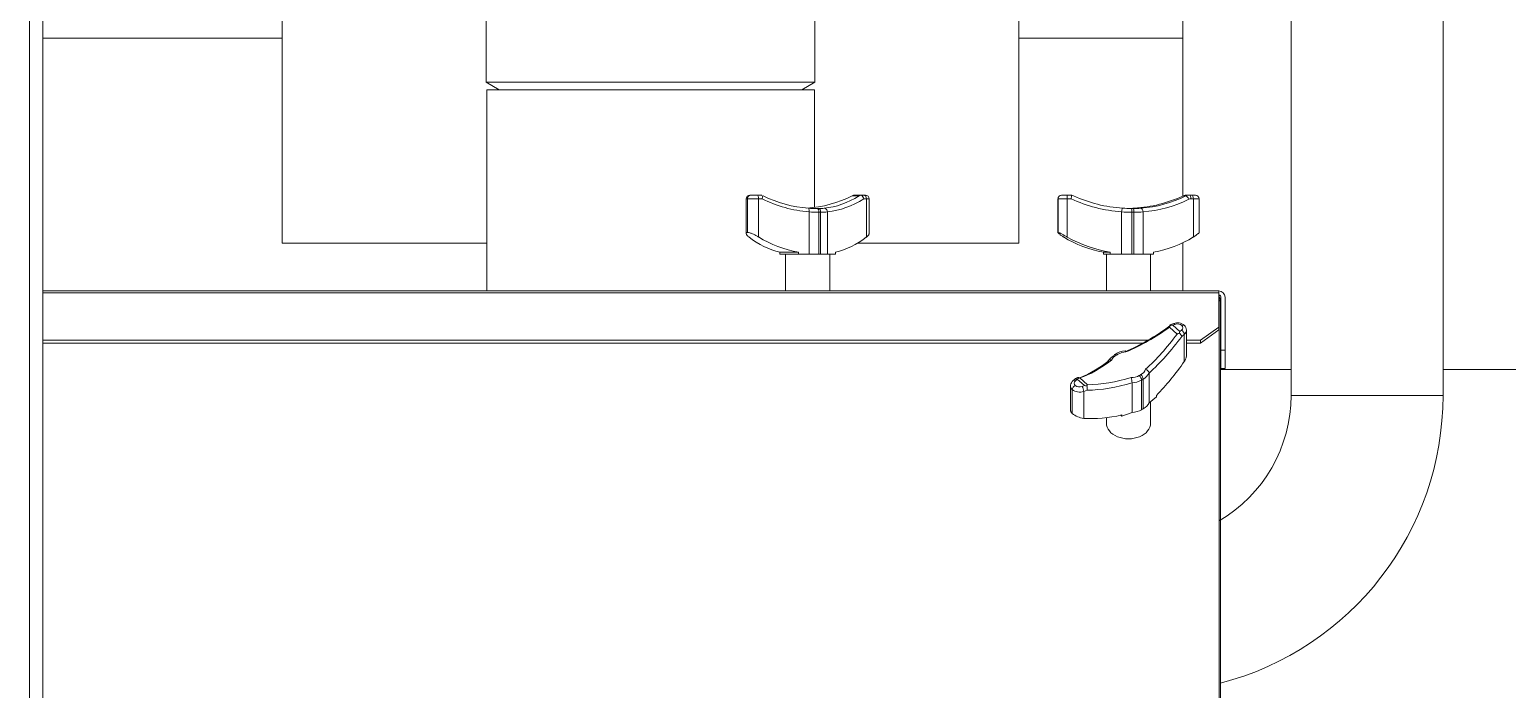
# Model space of a CAD drawing. Header units: millimetres. Extents: x 113490 to 142599, y -20467 to 115.
# Drawn here: x 125475.7 to 125876.9, y -7722.7 to -7543.6 of the extents above; entities that cross this region are included whole.
import ezdxf

# ---------------------------------------------------------------- set-up
doc = ezdxf.new("R2010")
doc.units = ezdxf.units.MM
doc.layers.add('DV1_0', color=7, linetype='Continuous')

msp = doc.modelspace()

# ---------------------------------------------------------------- linework, layer by layer
at = {"layer": 'DV1_0', "color": 7, "linetype": 'Continuous', "lineweight": 20}
for p, q in [((125475.66, -7305.97), (125475.66, -8175.37)), ((125670.2, -7589.57), (125670.55, -7589.57)), ((125673.58, -7589.57), (125670.55, -7589.57)), ((125673.58, -7589.57), (125673.58, -7599.94)), ((125674.55, -7589.57), (125673.58, -7589.57)), ((125700.84, -7588.8), (125699.02, -7588.8)), ((125702.86, -7589.57), (125702.11, -7589.57)), ((125702.86, -7599.94), (125702.86, -7589.57)), ((125703.62, -7589.57), (125702.86, -7589.57)), ((125757.36, -7589.57), (125754.89, -7589.57)), ((125757.36, -7589.57), (125757.36, -7599.94)), ((125758.41, -7589.57), (125757.36, -7589.57)), ((125789.58, -7588.8), (125788.91, -7588.8)), ((125791.62, -7589.57), (125790.97, -7589.57)), ((125791.62, -7599.94), (125791.62, -7589.57)), ((125793.16, -7589.57), (125791.62, -7589.57)), ((125689.96, -7593.21), (125689.96, -7604.57)), ((125690.43, -7604.57), (125690.43, -7593.21)), ((125774.94, -7593.21), (125774.94, -7604.57)), ((125775.49, -7604.57), (125775.49, -7593.21)), ((125798.51, -7615.07), (125479.26, -7615.07)), ((125798.51, -7616.17), (125798.61, -7616.17)), ((125787.19, -7626.29), (125785.11, -7624.45)), ((125786.63, -7623.66), (125786, -7623.89)), ((125786, -7623.89), (125787.93, -7625.6)), ((125787.93, -7625.6), (125788.39, -7625.22)), ((125789.16, -7626.38), (125788.48, -7626.95)), ((125789.16, -7633.71), (125789.16, -7626.38)), ((125760.09, -7638.57), (125759.63, -7638.95)), ((125762.02, -7640.27), (125760.09, -7638.57)), ((125760.83, -7638.2), (125762.92, -7640.04)), ((125777.55, -7638.8), (125777.55, -7646.83)), ((125777.98, -7646.59), (125777.98, -7638.55)), ((125761.4, -7640.51), (125762.02, -7640.27)), ((125762.79, -7641.5), (125761.86, -7641.84)), ((125761.86, -7641.84), (125761.86, -7649.17)), ((125818.13, -7642.97), (125859.39, -7642.97))]:
    msp.add_line(p, q, dxfattribs=at)
at = {"layer": 'DV1_0', "color": 7, "linetype": 'Continuous', "lineweight": 15}
for p, q in [((125479.26, -7305.97), (125479.26, -8175.37)), ((125544.26, -7601.65), (125544.26, -7417.68)), ((125744.26, -7601.65), (125744.26, -7417.68)), ((125788.76, -7588.87), (125788.76, -7475.87)), ((125599.64, -7492.45), (125599.64, -7557.95)), ((125688.89, -7557.95), (125688.89, -7492.45)), ((125818.13, -7507.97), (125818.13, -7642.97)), ((125859.39, -7642.97), (125859.39, -7507.97)), ((125544.26, -7545.97), (125479.26, -7545.97)), ((125788.76, -7545.97), (125744.26, -7545.97)), ((125688.89, -7557.95), (125599.64, -7557.95)), ((125599.64, -7557.95), (125603.19, -7559.97)), ((125685.33, -7559.97), (125688.89, -7557.95)), ((125688.76, -7559.97), (125599.76, -7559.97)), ((125599.76, -7559.97), (125599.76, -7614.57)), ((125688.76, -7591.91), (125688.76, -7559.97)), ((125670.2, -7589.57), (125670.2, -7598.97)), ((125670.55, -7598.69), (125670.55, -7589.57)), ((125671.41, -7588.57), (125671.2, -7588.57)), ((125671.41, -7588.57), (125673.21, -7588.57)), ((125673.21, -7588.57), (125673.86, -7588.57)), ((125699.96, -7588.57), (125701.65, -7588.57)), ((125701.65, -7588.57), (125702.16, -7588.57)), ((125702.16, -7588.57), (125702.62, -7588.57)), ((125703.62, -7598.97), (125703.62, -7589.57)), ((125754.86, -7589.57), (125754.89, -7589.57)), ((125754.86, -7589.57), (125754.86, -7598.73)), ((125754.89, -7598.69), (125754.89, -7589.57)), ((125755.87, -7588.57), (125755.86, -7588.57)), ((125755.87, -7588.57), (125757.35, -7588.57)), ((125757.35, -7588.57), (125758.06, -7588.57)), ((125789.96, -7588.57), (125790.58, -7588.57)), ((125790.58, -7588.57), (125791.24, -7588.57)), ((125791.24, -7588.57), (125792.16, -7588.57)), ((125793.16, -7598.74), (125793.16, -7589.57)), ((125687.28, -7593.13), (125687.28, -7593.11)), ((125687.28, -7593.13), (125687.28, -7604.57)), ((125692.25, -7593.11), (125692.25, -7593.13)), ((125692.25, -7593.13), (125692.25, -7604.57)), ((125772.15, -7593.13), (125772.15, -7593.11)), ((125772.15, -7593.13), (125772.15, -7604.57)), ((125777.96, -7593.11), (125777.96, -7593.13)), ((125777.96, -7593.13), (125777.96, -7604.57)), ((125544.26, -7601.65), (125599.76, -7601.65)), ((125700.35, -7601.65), (125744.26, -7601.65)), ((125788.76, -7614.57), (125788.76, -7601.48)), ((125679.36, -7604.57), (125679.36, -7604.06)), ((125679.36, -7604.06), (125684.42, -7604.06)), ((125679.36, -7604.57), (125681.89, -7604.57)), ((125680.91, -7604.57), (125680.91, -7614.57)), ((125681.89, -7604.57), (125684.42, -7604.57)), ((125684.42, -7604.06), (125684.42, -7604.57)), ((125684.42, -7604.57), (125687.28, -7604.57)), ((125689.96, -7604.57), (125687.28, -7604.57)), ((125690.19, -7604.57), (125689.96, -7604.57)), ((125690.43, -7604.57), (125690.19, -7604.57)), ((125692.25, -7604.57), (125690.43, -7604.57)), ((125692.25, -7604.57), (125694.46, -7604.57)), ((125692.91, -7614.57), (125692.91, -7604.57)), ((125694.46, -7604.06), (125694.46, -7604.57)), ((125767.21, -7604.06), (125767.21, -7604.57)), ((125769.06, -7604.06), (125767.21, -7604.06)), ((125768.13, -7604.57), (125767.21, -7604.57)), ((125768.01, -7604.57), (125768.01, -7614.57)), ((125769.06, -7604.57), (125768.13, -7604.57)), ((125769.06, -7604.57), (125769.06, -7604.06)), ((125769.06, -7604.57), (125772.15, -7604.57)), ((125774.94, -7604.57), (125772.15, -7604.57)), ((125774.94, -7604.57), (125775.22, -7604.57)), ((125775.22, -7604.57), (125775.49, -7604.57)), ((125777.96, -7604.57), (125775.49, -7604.57)), ((125777.96, -7604.57), (125780.82, -7604.57)), ((125780.01, -7614.57), (125780.01, -7604.57)), ((125780.82, -7604.57), (125780.82, -7604.06)), ((125479.26, -7614.57), (125798.51, -7614.57)), ((125798.51, -7614.57), (125798.51, -7615.07)), ((125798.51, -7624.4), (125798.51, -7615.07)), ((125798.51, -7615.67), (125798.61, -7615.67)), ((125798.51, -7616.99), (125798.88, -7617.14)), ((125798.61, -7616.17), (125798.61, -7615.67)), ((125798.61, -7725.82), (125798.61, -7616.17)), ((125798.94, -7617.37), (125799.01, -7617.37)), ((125799.01, -7617.37), (125799.01, -7729.07)), ((125799.11, -7616.27), (125799.11, -7630.67)), ((125800.21, -7616.27), (125800.21, -7630.67)), ((125786.28, -7623.43), (125785.22, -7623.82)), ((125789.75, -7631.95), (125789.75, -7625.24)), ((125793.51, -7627.93), (125798.51, -7624.4)), ((125798.51, -7625.18), (125793.51, -7628.71)), ((125798.51, -7624.4), (125798.51, -7625.18)), ((125479.26, -7627.93), (125779.37, -7627.93)), ((125479.26, -7628.71), (125777.99, -7628.71)), ((125789.75, -7627.93), (125793.51, -7627.93)), ((125789.75, -7628.71), (125793.51, -7628.71)), ((125793.51, -7628.71), (125793.51, -7627.93)), ((125799.11, -7630.67), (125800.21, -7630.67)), ((125799.11, -7635.67), (125799.11, -7630.67)), ((125800.21, -7630.67), (125800.21, -7635.67)), ((125770.61, -7631.61), (125770.18, -7631.85)), ((125759.45, -7638.51), (125758.99, -7638.89)), ((125779.59, -7636.86), (125779.59, -7636.88)), ((125779.59, -7636.88), (125779.59, -7644.96)), ((125799.01, -7635.94), (125818.13, -7635.94)), ((125800.21, -7635.67), (125799.11, -7635.67)), ((125859.39, -7635.94), (125888.76, -7635.94)), ((125758.27, -7640.34), (125758.27, -7647.05)), ((125758.75, -7647.83), (125758.75, -7641.38)), ((125774.96, -7639.5), (125774.96, -7639.48)), ((125774.96, -7639.5), (125774.96, -7647.59)), ((125781.59, -7642.93), (125781.59, -7643.3)), ((125777.76, -7646.71), (125777.55, -7646.83)), ((125777.98, -7646.59), (125777.76, -7646.71)), ((125779.59, -7644.96), (125781.59, -7643.3)), ((125780.01, -7650.47), (125780.01, -7644.61)), ((125768.01, -7649), (125768.01, -7650.47)), ((125771.89, -7648.31), (125772.22, -7648.6)), ((125772.22, -7648.6), (125774.96, -7647.59)), ((125772.22, -7648.24), (125772.22, -7648.6))]:
    msp.add_line(p, q, dxfattribs=at)
for centre, radius, start, end in [((125671.2, -7589.57), 1, 90, 180), ((125673.86, -7592.7), 4.13, 81.3653, 90.0341), ((125699.65, -7589.54), 0.972, 108.8297, 130.659), ((125699.96, -7592.7), 4.13, 89.9659, 98.6347), ((125702.03, -7591.7), 3.13, 100.2987, 112.238), ((125701.66, -7588.97), 0.402, 90.69, 117.9516), ((125700.85, -7589.72), 1.27, 6.9321, 60.6061), ((125702.62, -7589.57), 1, 0, 90), ((125755.87, -7589.56), 0.985, 90.3307, 180.8472), ((125758.06, -7591.84), 3.27, 80.2836, 90.0237), ((125700.63, -7576.7), 59.2, 347.4465, 348.3899), ((125758.19, -7590.55), 1.98, 62.1309, 77.5149), ((125789.84, -7590.55), 1.98, 102.4851, 117.8691), ((125789.96, -7591.84), 3.27, 89.9763, 99.7164), ((125792.16, -7589.57), 1, 0, 90), ((125690.18, -7540.77), 51.45, 266.6189, 269.1536), ((125689.65, -7566.16), 26.05, 269.5023, 270.4977), ((125775.18, -7547.4), 44.81, 266.4488, 269.4448), ((125772.84, -7547.4), 44.81, 271.4997, 273.5512), ((125775.01, -7556.54), 35.67, 269.5747, 270.4253), ((125798.51, -7616.27), 1.7, 0, 90), ((125798.51, -7616.27), 0.6, 0, 80.4059), ((125797.31, -7617.37), 1.7, 0, 40.1192), ((125789.13, -7626.12), 4.35, 149.5917, 157.4342), ((125785.9, -7629.47), 5.58, 88.9941, 95.4479), ((125787.32, -7626.15), 2.92, 50.8609, 110.8225), ((125789.69, -7632.18), 6.4, 107.0783, 112.9463), ((125806.25, -7630.74), 19.02, 164.3343, 165.7928), ((125786.73, -7627.58), 1.86, 19.9719, 54.5189), ((125788.07, -7625.13), 1.65, 356.7608, 49.1592), ((125773.63, -7636.92), 6.11, 94.9007, 122.4847), ((125771.78, -7635.56), 3.81, 117.1267, 151.4179), ((125761.09, -7640.49), 2.58, 110.7362, 129.655), ((125771.35, -7639.35), 3.61, 357.9113, 20.8746), ((125760.21, -7641.58), 1.47, 116.1871, 172.1331), ((125761.92, -7646.52), 6.24, 83.2902, 89.0597), ((125765.6, -7642.9), 3.92, 133.1879, 138.7726), ((125760.91, -7641.12), 1.92, 348.5781, 24.6917), ((125778.76, -7642.97), 39.37, 300.2777, 0), ((125778.76, -7642.97), 80.63, 284.5454, 0), ((125762.56, -7643.26), 5.95, 230.1557, 263.2547)]:
    msp.add_arc(centre, radius, start, end, dxfattribs=at)
at = {"layer": 'DV1_0', "color": 7, "linetype": 'Continuous', "lineweight": 20}
for centre, radius, start, end in [((125690.82, -7515.89), 77.32, 267.3746, 269.362), ((125689.99, -7581.2), 11.01, 269.3983, 277.104), ((125690.19, -7566.46), 26.75, 269.5023, 270.4977), ((125690.52, -7573.67), 19.54, 269.725, 275.0745), ((125775.47, -7523), 70.21, 267.2936, 269.5732), ((125775.22, -7556.58), 36.63, 269.5747, 270.4253), ((125775.16, -7564.29), 27.92, 270.2408, 274.4507), ((125775.31, -7547.26), 45.95, 270.2203, 273.3111), ((125773.66, -7636.42), 5.31, 93.8824, 118.8854), ((125771.93, -7634.53), 2.8, 116.5188, 155.1963), ((125774.8, -7633.53), 4.54, 269.0459, 297.9624), ((125774.75, -7633.6), 5.91, 272.0304, 298.2892), ((125776.02, -7634.81), 2.82, 298.1117, 338.4767), ((125776.2, -7635.23), 3.77, 298.2217, 334.1383)]:
    msp.add_arc(centre, radius, start, end, dxfattribs=at)
for centre, major_axis, ratio, start_param, end_param in [((125673.21, -7589.57), (0, -1), 0.377156, 1.570796, 3.141593), ((125689.52, -7555.04), (0, -37.17), 0.727994, 0.067611, 0.431724), ((125690.22, -7555.04), (0, -38.17), 0.730854, 0.07278, 0.440263), ((125702.16, -7589.57), (0, -1), 0.696635, 1.570796, 3.141593), ((125757.35, -7589.57), (0, -1), 0.010096, 1.570796, 3.141593), ((125774.97, -7555.04), (0, -37.17), 0.939587, 0.067611, 0.431724), ((125775.35, -7555.04), (0, -38.17), 0.940637, 0.07278, 0.431724), ((125789.99, -7589.71), (0.44, -0.898), 0.349836, 1.4011, 3.051823), ((125790.97, -7591.07), (0, 1.5), 0.940637, 0, 0.431724), ((125790.58, -7589.57), (0, -1), 0.383948, 1.570796, 3.141593), ((125791.24, -7589.57), (0, -1), 0.383948, 1.570796, 3.141593), ((125689.41, -7593.21), (-0.009, -1), 0.54693, 1.575547, 3.146343), ((125689.88, -7593.21), (0.009, -1), 0.54693, 1.566046, 3.136842), ((125774.74, -7593.21), (-0.007, -1), 0.200704, 1.572286, 3.143082), ((125775.29, -7593.21), (0.007, -1), 0.200704, 1.569307, 3.140103), ((125777, -7611.01), (-19.56, -32.15), 0.452258, 0.999099, 1.363212), ((125777.76, -7611.47), (-20.21, -32.92), 0.45506, 1.005652, 1.373135), ((125786.63, -7624.37), (0.348, -0.938), 0.328624, 2.295512, 3.140959), ((125787.32, -7624.6), (1.5, 0), 0.707107, 0.675386, 2.054142), ((125787.25, -7624.53), (-1.5, 0), 0.707107, 2.438115, 3.735434), ((125788.39, -7625.92), (0.64, -0.768), 0.539237, 0.574175, 2.144971), ((125787.25, -7625.24), (-2.5, 0), 0.707107, 2.438115, 3.146199), ((125770.67, -7632.73), (0.488, -0.873), 0.447182, 2.235757, 3.130449), ((125770.89, -7605.62), (-24.6, -27.86), 0.551896, 1.004813, 1.019356), ((125759.63, -7639.66), (0.64, -0.768), 0.539237, 2.144971, 3.142409), ((125760.77, -7639.64), (1.5, 0), 0.707107, 2.438115, 3.767946), ((125760.09, -7639.27), (0.64, -0.768), 0.539237, 2.144971, 3.141593), ((125760.09, -7640.33), (1.45, 2.05), 0.495856, 0.526028, 0.957753), ((125777, -7611.01), (-30.79, -21.88), 0.619673, 0.724327, 1.08844), ((125777.14, -7611.13), (-24.6, -27.86), 0.551896, 1.004813, 1.019356), ((125776.92, -7638.24), (0.488, -0.873), 0.447182, 0.664961, 2.235757), ((125777.35, -7638), (0.497, -0.868), 0.436899, 0.660551, 2.231347), ((125777.76, -7611.69), (-25.26, -28.61), 0.551896, 1.004813, 1.019356), ((125760.77, -7640.34), (2.5, 0), 0.707107, 3.146199, 3.768), ((125760.7, -7640.27), (2.5, 0), 0.707107, 3.816925, 5.195735), ((125760.7, -7639.57), (-1.5, 0), 0.707107, 0.707898, 2.054142), ((125761.4, -7641.21), (0.348, -0.938), 0.328624, 0.724715, 2.295512), ((125777.46, -7611.64), (-31.45, -22.66), 0.618524, 0.711316, 1.078798)]:
    msp.add_ellipse(centre, major_axis=major_axis, ratio=ratio, start_param=start_param, end_param=end_param, dxfattribs=at)
at = {"layer": 'DV1_0', "color": 7, "linetype": 'Continuous', "lineweight": 15}
for centre, major_axis, ratio, start_param, end_param in [((125689.9, -7555.04), (0, -38.17), 0.943484, 5.842922, 6.210405), ((125689.52, -7555.04), (0, -37.17), 0.946345, 5.851461, 6.215574), ((125684.3, -7555.04), (0, -37.17), 0.946345, 0.067611, 0.431724), ((125774.98, -7555.04), (-38.88, 0), 0.981677, 1.130533, 1.498016), ((125774.97, -7555.04), (-37.9, 0), 0.980667, 1.139072, 1.503185), ((125773.05, -7555.04), (37.9, 0), 0.980667, 4.78, 5.144113), ((125790.58, -7591.07), (0, -2.5), 0.956242, 3.141593, 3.573317), ((125683.74, -7569.26), (0, -35.31), 0.730854, 5.765089, 6.11244), ((125690.08, -7569.26), (0, -35.31), 0.943484, 5.765186, 6.11244), ((125690.08, -7569.26), (0, -35.31), 0.730854, 0.170745, 0.518096), ((125772.85, -7569.26), (0, -35.31), 0.940637, 5.765089, 6.11244), ((125775.17, -7569.26), (-35.97, 0), 0.981677, 1.052797, 1.400051), ((125775.17, -7569.26), (0, -35.31), 0.940637, 0.170745, 0.518096), ((125797.31, -7618.07), (0, -2.4), 0.707107, -4.415138, -4.315075), ((125770.56, -7605.11), (-31.45, -22.66), 0.618524, 1.224359, 1.591842), ((125771.03, -7605.74), (30.79, 21.88), 0.619673, 4.365256, 4.729369), ((125770.26, -7605.28), (-20.21, -32.92), 0.45506, 0.501147, 0.860092), ((125771.03, -7605.74), (-19.56, -32.15), 0.452258, 0.499764, 0.863877), ((125770.67, -7632.73), (0.488, -0.873), 0.447182, 3.130449, 3.806553), ((125771.1, -7632.48), (0.497, -0.868), 0.436899, 2.231347, 3.129935), ((125777.63, -7621.62), (-18.69, -30.45), 0.45506, 1.103617, 1.450968), ((125760.5, -7639.03), (0.321, -0.947), 0.782703, 2.316413, 3.142082), ((125774.42, -7644.07), (5, 0), 0.707107, 4.819794, 5.387721), ((125774.85, -7643.83), (5, 0), 0.707107, 5.387721, 5.955648), ((125777.63, -7621.62), (-29.09, -20.96), 0.618524, 0.63358, 0.980834), ((125774.01, -7650.47), (-6, 0), 0.707107, 0, 3.141593)]:
    msp.add_ellipse(centre, major_axis=major_axis, ratio=ratio, start_param=start_param, end_param=end_param, dxfattribs=at)
for points, knots in [([(125670.55, -7589.57), (125670.55, -7589.31), (125670.64, -7589.05), (125670.96, -7588.68), (125671.18, -7588.57), (125671.41, -7588.57)], [0, 0, 0, 0, 0.5, 0.5, 1, 1, 1, 1]), ([(125674.48, -7588.62), (125674.55, -7588.68), (125674.59, -7588.81), (125674.61, -7589.07), (125674.61, -7589.16), (125674.59, -7589.36), (125674.57, -7589.47), (125674.55, -7589.57)], [0, 0, 0, 0, 0.5, 0.5, 0.75, 0.75, 1, 1, 1, 1]), ([(125687.28, -7593.11), (125687.29, -7592.97), (125687.29, -7592.84), (125687.28, -7592.6), (125687.28, -7592.49), (125687.25, -7592.31), (125687.23, -7592.24), (125687.19, -7592.14), (125687.17, -7592.12), (125687.15, -7592.12)], [0, 0, 0, 0, 0.25, 0.25, 0.5, 0.5, 0.75, 0.75, 1, 1, 1, 1]), ([(125691.35, -7592.12), (125691.46, -7592.12), (125691.57, -7592.14), (125691.78, -7592.24), (125691.88, -7592.31), (125692.05, -7592.49), (125692.11, -7592.6), (125692.21, -7592.84), (125692.24, -7592.97), (125692.25, -7593.11)], [0, 0, 0, 0, 0.25, 0.25, 0.5, 0.5, 0.75, 0.75, 1, 1, 1, 1]), ([(125772.15, -7593.11), (125772.16, -7592.97), (125772.17, -7592.84), (125772.21, -7592.6), (125772.23, -7592.49), (125772.28, -7592.31), (125772.3, -7592.24), (125772.35, -7592.14), (125772.38, -7592.12), (125772.41, -7592.12)], [0, 0, 0, 0, 0.25, 0.25, 0.5, 0.5, 0.75, 0.75, 1, 1, 1, 1]), ([(125777.33, -7592.12), (125777.4, -7592.12), (125777.48, -7592.14), (125777.63, -7592.24), (125777.69, -7592.31), (125777.81, -7592.49), (125777.86, -7592.6), (125777.93, -7592.84), (125777.96, -7592.97), (125777.96, -7593.11)], [0, 0, 0, 0, 0.25, 0.25, 0.5, 0.5, 0.75, 0.75, 1, 1, 1, 1]), ([(125670.55, -7598.69), (125670.47, -7598.7), (125670.41, -7598.71), (125670.31, -7598.75), (125670.27, -7598.79), (125670.22, -7598.86), (125670.21, -7598.9), (125670.2, -7599), (125670.22, -7599.06), (125670.28, -7599.23), (125670.37, -7599.37), (125670.56, -7599.57), (125670.63, -7599.64), (125670.78, -7599.79), (125670.87, -7599.86), (125670.96, -7599.94)], [0, 0, 0, 0, 0.125, 0.125, 0.25, 0.25, 0.375, 0.375, 0.5, 0.5, 0.75, 0.75, 0.875, 0.875, 1, 1, 1, 1]), ([(125673.58, -7599.94), (125673.46, -7599.86), (125673.33, -7599.79), (125673.06, -7599.64), (125672.93, -7599.56), (125672.52, -7599.35), (125672.24, -7599.21), (125671.83, -7599.04), (125671.7, -7598.98), (125671.43, -7598.88), (125671.3, -7598.84), (125670.94, -7598.73), (125670.72, -7598.69), (125670.55, -7598.69)], [0, 0, 0, 0, 0.125, 0.125, 0.25, 0.25, 0.5, 0.5, 0.625, 0.625, 0.75, 0.75, 1, 1, 1, 1]), ([(125702.86, -7599.94), (125703.05, -7599.79), (125703.21, -7599.64), (125703.39, -7599.44), (125703.44, -7599.37), (125703.53, -7599.24), (125703.56, -7599.17), (125703.61, -7599.06), (125703.62, -7599.01), (125703.62, -7598.96)], [0, 0, 0, 0, 0.25, 0.25, 0.375, 0.375, 0.5, 0.5, 0.6222086, 0.6222086, 0.6222086, 0.6222086]), ([(125756.4, -7599.94), (125756.16, -7599.79), (125755.93, -7599.64), (125755.63, -7599.44), (125755.54, -7599.37), (125755.37, -7599.24), (125755.29, -7599.17), (125755.14, -7599.06), (125755.08, -7599), (125754.98, -7598.9), (125754.94, -7598.86), (125754.88, -7598.79), (125754.86, -7598.76), (125754.86, -7598.71), (125754.87, -7598.7), (125754.89, -7598.69)], [0, 0, 0, 0, 0.25, 0.25, 0.375, 0.375, 0.5, 0.5, 0.625, 0.625, 0.75, 0.75, 0.875, 0.875, 1, 1, 1, 1]), ([(125754.89, -7598.69), (125754.95, -7598.69), (125755.07, -7598.73), (125755.31, -7598.84), (125755.41, -7598.88), (125755.6, -7598.98), (125755.71, -7599.03), (125756.05, -7599.21), (125756.3, -7599.35), (125756.83, -7599.64), (125757.09, -7599.79), (125757.36, -7599.94)], [0, 0, 0, 0, 0.25, 0.25, 0.375, 0.375, 0.5, 0.5, 0.75, 0.75, 1, 1, 1, 1]), ([(125793.16, -7598.72), (125793.16, -7598.73), (125793.16, -7598.73), (125793.16, -7598.75), (125793.14, -7598.79), (125793.08, -7598.86), (125793.04, -7598.9), (125792.94, -7599), (125792.88, -7599.06), (125792.67, -7599.23), (125792.49, -7599.37), (125792.19, -7599.57), (125792.08, -7599.64), (125791.86, -7599.79), (125791.74, -7599.86), (125791.62, -7599.94)], [0.1079564, 0.1079564, 0.1079564, 0.1079564, 0.125, 0.125, 0.25, 0.25, 0.375, 0.375, 0.5, 0.5, 0.75, 0.75, 0.875, 0.875, 1, 1, 1, 1]), ([(125789.27, -7624.2), (125789.28, -7624.02), (125789.2, -7623.89), (125788.91, -7623.79), (125788.71, -7623.83), (125788.49, -7623.94)], [0, 0, 0, 0, 0.5, 0.5, 1, 1, 1, 1]), ([(125773.11, -7630.82), (125773.11, -7630.82), (125773.11, -7630.82), (125773.14, -7630.83), (125773.16, -7630.86), (125773.23, -7630.96), (125773.26, -7631.04), (125773.3, -7631.13)], [0.4810479, 0.4810479, 0.4810479, 0.4810479, 0.5, 0.5, 0.75, 0.75, 1, 1, 1, 1]), ([(125769.38, -7633.35), (125769.26, -7633.3), (125769.14, -7633.27), (125768.92, -7633.26), (125768.82, -7633.27), (125768.65, -7633.34), (125768.57, -7633.39), (125768.47, -7633.54), (125768.44, -7633.63), (125768.44, -7633.73)], [0, 0, 0, 0, 0.25, 0.25, 0.5, 0.5, 0.75, 0.75, 1, 1, 1, 1]), ([(125789.16, -7633.71), (125789.32, -7633.47), (125789.46, -7633.2), (125789.61, -7632.8), (125789.65, -7632.66), (125789.71, -7632.38), (125789.73, -7632.24), (125789.75, -7632.05), (125789.75, -7632), (125789.75, -7631.94)], [0, 0, 0, 0, 0.25, 0.25, 0.375, 0.375, 0.5, 0.5, 0.5488575, 0.5488575, 0.5488575, 0.5488575]), ([(125758.99, -7638.89), (125758.79, -7639.09), (125758.48, -7639.42), (125758.25, -7640), (125758.29, -7640.28), (125758.3, -7640.35)], [0, 0, 0, 0, 0.458595, 0.879371, 1, 1, 1, 1]), ([(125778.64, -7635.84), (125778.76, -7635.89), (125778.88, -7635.95), (125779.1, -7636.09), (125779.2, -7636.18), (125779.38, -7636.37), (125779.45, -7636.47), (125779.55, -7636.67), (125779.58, -7636.77), (125779.59, -7636.86)], [0, 0, 0, 0, 0.25, 0.25, 0.5, 0.5, 0.75, 0.75, 1, 1, 1, 1]), ([(125758.75, -7647.83), (125758.66, -7647.75), (125758.58, -7647.67), (125758.46, -7647.51), (125758.4, -7647.43), (125758.33, -7647.29), (125758.3, -7647.22), (125758.28, -7647.12), (125758.27, -7647.08), (125758.27, -7647.04)], [0, 0, 0, 0, 0.125, 0.125, 0.25, 0.25, 0.375, 0.375, 0.4501269, 0.4501269, 0.4501269, 0.4501269])]:
    msp.add_open_spline(points, degree=3, knots=knots, dxfattribs=at)
msp.add_open_spline([(125785.37, -7623.92), (125785.3, -7623.84), (125785.25, -7623.81), (125785.22, -7623.82)], degree=3, dxfattribs=at)

doc.saveas('drawing.dxf')
